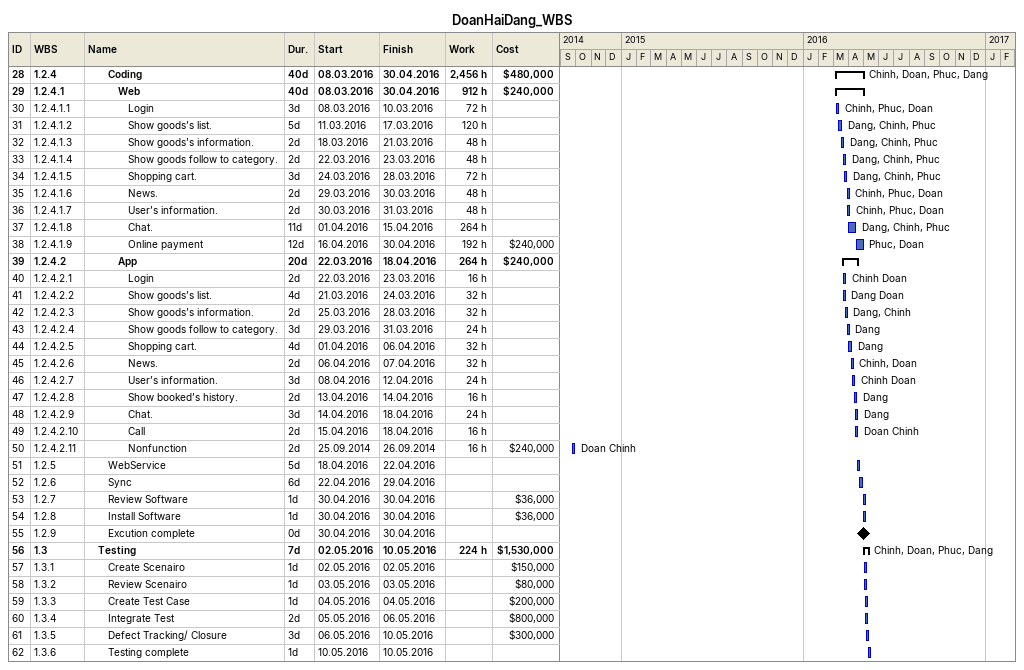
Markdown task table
DoanHaiDang_WBS

| ID | WBS | Task | Duration | Start | Finish | Resources | Work (h) | Cost ($) |
|---|---|---|---|---|---|---|---|---|
| 28 | 1.2.4 | **Coding** | 40d | 2016-03-08 | 2016-04-30 | Chinh, Doan, Phuc, Dang | 2456 | 480000 |
| 29 | 1.2.4.1 | **Web** | 40d | 2016-03-08 | 2016-04-30 |  | 912 | 240000 |
| 30 | 1.2.4.1.1 | Login | 3d | 2016-03-08 | 2016-03-10 | Chinh, Phuc, Doan | 72 |  |
| 31 | 1.2.4.1.2 | Show goods’s list. | 5d | 2016-03-11 | 2016-03-17 | Dang, Chinh, Phuc | 120 |  |
| 32 | 1.2.4.1.3 | Show goods’s information. | 2d | 2016-03-18 | 2016-03-21 | Dang, Chinh, Phuc | 48 |  |
| 33 | 1.2.4.1.4 | Show goods follow to category. | 2d | 2016-03-22 | 2016-03-23 | Dang, Chinh, Phuc | 48 |  |
| 34 | 1.2.4.1.5 | Shopping cart. | 3d | 2016-03-24 | 2016-03-28 | Dang, Chinh, Phuc | 72 |  |
| 35 | 1.2.4.1.6 | News. | 2d | 2016-03-29 | 2016-03-30 | Chinh, Phuc, Doan | 48 |  |
| 36 | 1.2.4.1.7 | User’s information. | 2d | 2016-03-30 | 2016-03-31 | Chinh, Phuc, Doan | 48 |  |
| 37 | 1.2.4.1.8 | Chat. | 11d | 2016-04-01 | 2016-04-15 | Dang, Chinh, Phuc | 264 |  |
| 38 | 1.2.4.1.9 | Online payment | 12d | 2016-04-16 | 2016-04-30 | Phuc, Doan | 192 | 240000 |
| 39 | 1.2.4.2 | **App** | 20d | 2016-03-22 | 2016-04-18 |  | 264 | 240000 |
| 40 | 1.2.4.2.1 | Login | 2d | 2016-03-22 | 2016-03-23 | Chinh Doan | 16 |  |
| 41 | 1.2.4.2.2 | Show goods’s list. | 4d | 2016-03-21 | 2016-03-24 | Dang Doan | 32 |  |
| 42 | 1.2.4.2.3 | Show goods’s information. | 2d | 2016-03-25 | 2016-03-28 | Dang, Chinh | 32 |  |
| 43 | 1.2.4.2.4 | Show goods follow to category. | 3d | 2016-03-29 | 2016-03-31 | Dang | 24 |  |
| 44 | 1.2.4.2.5 | Shopping cart. | 4d | 2016-04-01 | 2016-04-06 | Dang | 32 |  |
| 45 | 1.2.4.2.6 | News. | 2d | 2016-04-06 | 2016-04-07 | Chinh, Doan | 32 |  |
| 46 | 1.2.4.2.7 | User’s information. | 3d | 2016-04-08 | 2016-04-12 | Chinh Doan | 24 |  |
| 47 | 1.2.4.2.8 | Show booked’s history. | 2d | 2016-04-13 | 2016-04-14 | Dang | 16 |  |
| 48 | 1.2.4.2.9 | Chat. | 3d | 2016-04-14 | 2016-04-18 | Dang | 24 |  |
| 49 | 1.2.4.2.10 | Call | 2d | 2016-04-15 | 2016-04-18 | Doan Chinh | 16 |  |
| 50 | 1.2.4.2.11 | Nonfunction | 2d | 2014-09-25 | 2014-09-26 | Doan Chinh | 16 | 240000 |
| 51 | 1.2.5 | WebService | 5d | 2016-04-18 | 2016-04-22 |  |  |  |
| 52 | 1.2.6 | Sync | 6d | 2016-04-22 | 2016-04-29 |  |  |  |
| 53 | 1.2.7 | Review Software | 1d | 2016-04-30 | 2016-04-30 |  |  | 36000 |
| 54 | 1.2.8 | Install Software | 1d | 2016-04-30 | 2016-04-30 |  |  | 36000 |
| 55 | 1.2.9 | Excution complete | 0d | 2016-04-30 | 2016-04-30 |  |  |  |
| 56 | 1.3 | **Testing** | 7d | 2016-05-02 | 2016-05-10 | Chinh, Doan, Phuc, Dang | 224 | 1530000 |
| 57 | 1.3.1 | Create Scenairo | 1d | 2016-05-02 | 2016-05-02 |  |  | 150000 |
| 58 | 1.3.2 | Review Scenairo | 1d | 2016-05-03 | 2016-05-03 |  |  | 80000 |
| 59 | 1.3.3 | Create Test Case | 1d | 2016-05-04 | 2016-05-04 |  |  | 200000 |
| 60 | 1.3.4 | Integrate Test | 2d | 2016-05-05 | 2016-05-06 |  |  | 800000 |
| 61 | 1.3.5 | Defect Tracking/ Closure | 3d | 2016-05-06 | 2016-05-10 |  |  | 300000 |
| 62 | 1.3.6 | Testing complete | 1d | 2016-05-10 | 2016-05-10 |  |  |  |
